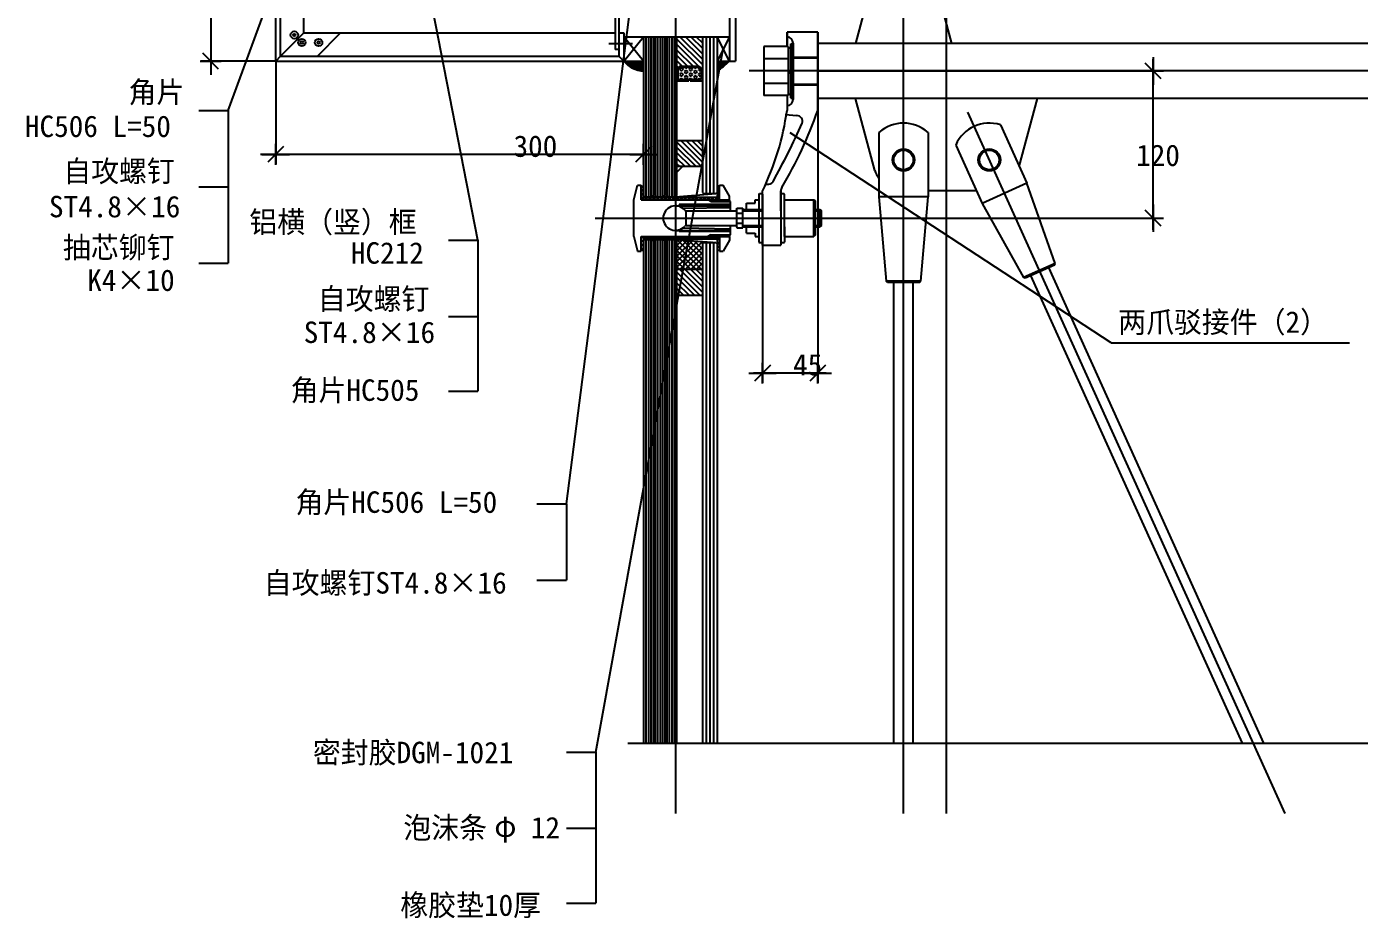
# Model space of a CAD drawing. Header units: metres. Extents: x 851 to 2535, y 436 to 2383.
# Drawn here: x 851 to 1938, y 436 to 1163 of the extents above; entities that cross this region are included whole.
import ezdxf

# ---------------------------------------------------------------- set-up
doc = ezdxf.new("R2010")
doc.units = ezdxf.units.M
for name, color, linetype in [('212', 2, 'Continuous'), ('3', 5, 'Continuous'), ('BZX', 1, 'Continuous'), ('CSX', 3, 'Continuous'), ('DHX', 4, 'Continuous'), ('PMX', 8, 'Continuous'), ('SDH', 7, 'Continuous'), ('TXT', 2, 'Continuous'), ('XSX', 6, 'Continuous'), ('图层4', 4, 'Continuous')]:
    doc.layers.add(name, color=color, linetype=linetype)

# ---------------------------------------------------------------- blocks, each defined once
blk = doc.blocks.new('A$C719D39D5')
at = {"layer": 'CSX'}
for p, q in [((15.8, 56.78, -342.86), (25.38, 55.94, -342.86)), ((0, 0, -342.86), (2.51, 0, -342.86))]:
    blk.add_line(p, q, dxfattribs=at)
for centre, radius, start, end in [((24.95, 50.96, -342.86), 5, 344.88, 85), ((-624.51, 346.74, -342.86), 718.57, 331.32, 335.58), ((2.51, 4, -342.86), 4, 270, 328.41)]:
    blk.add_arc(centre, radius, start, end, dxfattribs=at)
blk = doc.blocks.new('_ArchTick')
for p, q in [((0.86, 0), (-0.86, 0)), ((0, 0.65), (0, -0.65))]:
    blk.add_line(p, q)
at = {"color": 0, "linetype": 'ByBlock'}
blk.add_lwpolyline([(-0.5, -0.5), (0.5, 0.5)], dxfattribs=at)

msp = doc.modelspace()

# ---------------------------------------------------------------- hatches: boundary and pattern name
at = {"layer": 'PMX'}
h = msp.add_hatch(dxfattribs=at)
h.set_pattern_fill('ANSI37', scale=25)
h.paths.add_polyline_path([(1401.71, 1048.82), (1380.71, 1048.82), (1380.71, 1025.32), (1379.71, 1024.32), (1412.71, 1026.82), (1402.71, 1026.82), (1401.71, 1027.82)])
h = msp.add_hatch(dxfattribs=at)
h.set_pattern_fill('ANSI31', scale=35)
h.paths.add_polyline_path([(1379.71, 996.82), (1379.71, 991.82), (1351.67, 991.82), (1351.67, 979.82), (1348.67, 979.82), (1345.67, 991.82), (1345.67, 1006.82), (1369.71, 1006.82, 0.41)])
h.paths.add_polyline_path([(1369.71, 1006.82), (1345.67, 1006.82), (1345.67, 1021.82), (1348.67, 1033.82), (1351.67, 1033.82), (1351.67, 1021.82), (1379.71, 1021.82), (1379.71, 1016.82, 0.41)])
h.paths.add_polyline_path([(1408.48, 1020.32), (1424.71, 1020.32), (1424.71, 1017.82), (1382.71, 1017.82), (1382.71, 1016.82), (1379.71, 1016.82), (1379.71, 1021.82), (1406.23, 1021.82)])
h.paths.add_polyline_path([(1424.71, 1020.32), (1408.48, 1020.32), (1406.23, 1021.82), (1423.21, 1021.82)])
h.paths.add_polyline_path([(1423.21, 991.82), (1406.23, 991.82), (1408.48, 993.32), (1424.71, 993.32)])
h.paths.add_polyline_path([(1424.71, 993.32), (1408.48, 993.32), (1406.23, 991.82), (1379.71, 991.82), (1379.71, 996.82), (1382.71, 996.82), (1382.71, 995.82), (1424.71, 995.82)])

# ---------------------------------------------------------------- linework, layer by layer
msp.add_line((1495.71, 1158.59), (1470.71, 1158.59))
at = {"layer": '3'}
for p, q in [((2378.71, 1149.32), (1495.71, 1149.32)), ((2378.71, 1104.32), (1495.71, 1104.32))]:
    msp.add_line(p, q, dxfattribs=at)
at = {"layer": 'BZX'}
for p, q in [((1014.84, 1094.47), (1160.67, 1491.62)), ((1000.66, 1301.06), (1000.66, 1126.05)), ((1218.44, 988.8), (1170.67, 1234.82)), ((1290.76, 773.77), (1342.82, 1177.28)), ((1076.67, 1157.82), (1057.67, 1138.82)), ((1314.73, 571.3), (1418.71, 1144.82)), ((1053.64, 1134.82), (992.66, 1134.82)), ((1053.67, 1134.79), (1053.67, 1050.84)), ((1338.28, 1134.1), (1339, 1134.82)), ((1339.15, 1133.2), (1340.76, 1134.82)), ((1340.01, 1134.07), (1339.26, 1134.82)), ((1340.06, 1132.34), (1342.53, 1134.82)), ((1341.02, 1131.54), (1344.3, 1134.82)), ((1342.67, 1133.18), (1341.03, 1134.82)), ((1343.55, 1130.53), (1341.34, 1132.74)), ((1342.03, 1130.78), (1346.07, 1134.82)), ((1343.1, 1130.08), (1347.83, 1134.82)), ((1345.32, 1132.3), (1343.11, 1134.51)), ((1346.2, 1129.65), (1343.99, 1131.86)), ((1344.22, 1129.43), (1349.6, 1134.82)), ((1345.4, 1128.84), (1351.37, 1134.82)), ((1347.97, 1131.41), (1345.76, 1133.62)), ((1347.08, 1134.07), (1346.34, 1134.82)), ((1346.64, 1128.31), (1353.14, 1134.82)), ((1348.85, 1128.76), (1346.64, 1130.97)), ((1347.94, 1127.85), (1353.67, 1133.58)), ((1349.74, 1133.18), (1348.1, 1134.82)), ((1350.62, 1130.53), (1348.41, 1132.74)), ((1349.31, 1127.46), (1353.67, 1131.81)), ((1352.39, 1132.3), (1350.18, 1134.51)), ((1353.27, 1129.65), (1351.06, 1131.86)), ((1353.67, 1132.78), (1352.83, 1133.62)), ((1353.67, 1134.55), (1353.41, 1134.82)), ((1769.43, 997.26), (1769.43, 1136.51)), ((1345.09, 1128.99), (1344.88, 1129.2)), ((1348.03, 1127.82), (1347.53, 1128.32)), ((1351.5, 1127.88), (1349.29, 1130.09)), ((1350.4, 1127.21), (1350.18, 1127.44)), ((1350.77, 1127.14), (1353.67, 1130.04)), ((1353.67, 1127.48), (1351.95, 1129.2)), ((1352.31, 1126.92), (1353.67, 1128.28)), ((1495.74, 1126.82), (1777.43, 1126.82)), ((1495.71, 1104.29), (1495.71, 872.38)), ((1014.84, 1094.47), (1014.84, 970.16)), ((1353.67, 1089.15), (1353.67, 1050.84)), ((1735.2, 905.04), (1473.32, 1076.44)), ((1360.23, 1058.84), (1041.33, 1058.84)), ((1450.71, 1026.29), (1450.71, 872.38)), ((1525.87, 1006.82), (1777.43, 1006.82)), ((1218.44, 988.8), (1218.44, 865.62)), ((1502.66, 880.38), (1443.31, 880.38)), ((1290.76, 773.77), (1290.76, 711.62)), ((1314.73, 571.3), (1314.73, 448.11))]:
    msp.add_line(p, q, dxfattribs=at)
for centre in [(1068.88, 1156.17), (1075.03, 1150.02), (1088.66, 1150.02)]:
    msp.add_circle(centre, 3.04, dxfattribs=at)
at = {"layer": 'CSX'}
for p, q in [((1053.67, 1134.82), (1053.67, 1284.82)), ((1057.67, 1138.82), (1057.67, 1280.82)), ((1076.67, 1157.82), (1076.67, 1261.82)), ((1428.71, 1254.82), (1428.71, 1134.82)), ((1423.71, 1212.82), (1423.71, 1134.82)), ((1542.27, 1208.05), (1526.53, 1149.32)), ((1589.15, 1208.05), (1604.89, 1149.32)), ((1330.67, 1179.82), (1330.67, 1144.47)), ((1333.67, 1176.82), (1333.67, 1138.82)), ((1076.67, 1157.82), (1330.67, 1157.82)), ((1087.67, 1138.82), (1106.67, 1157.82)), ((1333.67, 1157.82), (1337.67, 1157.82)), ((1337.67, 1157.82), (1337.67, 1134.82)), ((1337.67, 1154.82), (1423.71, 1154.82)), ((1353.67, 1154.82), (1353.67, 1023.54)), ((1353.67, 1153.82), (1354.67, 1154.82)), ((1360.67, 1154.82), (1361.67, 1153.82)), ((1361.67, 1153.82), (1361.67, 1025.32)), ((1364.19, 1154.82), (1363.19, 1153.82)), ((1363.19, 1153.82), (1363.19, 1025.32)), ((1371.19, 1153.82), (1370.19, 1154.82)), ((1371.19, 1153.82), (1371.19, 1025.32)), ((1373.71, 1154.82), (1372.71, 1153.82)), ((1372.71, 1153.82), (1372.71, 1025.32)), ((1379.71, 1154.82), (1380.71, 1153.82)), ((1380.71, 1153.82), (1380.71, 1025.32)), ((1401.04, 1154.82), (1401.88, 1153.98)), ((1401.71, 1153.82), (1402.71, 1154.82)), ((1401.71, 1153.82), (1401.71, 1027.82)), ((1413.71, 1153.82), (1412.71, 1154.82)), ((1413.71, 1153.82), (1413.71, 1021.82)), ((1470.71, 1146.75), (1470.71, 1158.59)), ((1470.71, 1158.59), (1470.71, 1146.75)), ((1470.71, 1154.59), (1470.71, 1154.59)), ((1495.71, 1136.75), (1495.71, 1158.59)), ((1495.71, 1158.59), (1495.71, 1115.59)), ((1495.71, 1136.88, -44000), (1495.71, 1158.59, -44000)), ((1495.71, 1158.59, -44000), (1495.71, 1136.88, -44000)), ((1333.67, 1144.47), (1330.67, 1144.47)), ((1471.71, 1146.75), (1451.71, 1146.75)), ((1451.71, 1146.75), (1451.71, 1106.75)), ((1471.71, 1146.75), (1471.71, 1106.75)), ((1471.71, 1145.63), (1473.71, 1145.63)), ((1473.71, 1148.91, -44000), (1475.71, 1148.91, -44000)), ((1473.71, 1104.85, -44000), (1473.71, 1148.91, -44000)), ((1473.71, 1148.78), (1475.71, 1148.78)), ((1473.71, 1148.78), (1473.71, 1104.72)), ((1475.71, 1104.04, -44000), (1475.71, 1150.04, -44000)), ((1475.71, 1149.59), (1475.71, 1103.59)), ((1057.67, 1138.82), (1053.67, 1134.82)), ((1053.67, 1134.82), (1337.67, 1134.82)), ((1057.67, 1138.82), (1333.67, 1138.82)), ((1333.67, 1138.82), (1337.67, 1134.82)), ((1337.67, 1134.82), (1353.67, 1134.82)), ((1383.3, 1130.82), (1380.71, 1128.23)), ((1383.3, 1130.82), (1399.12, 1130.82)), ((1399.12, 1130.82), (1401.71, 1128.23)), ((1413.71, 1134.82), (1428.71, 1134.82)), ((1471.71, 1136.75), (1451.71, 1136.75)), ((1475.71, 1138.04, -44000), (1495.71, 1138.04, -44000)), ((1475.71, 1137.59), (1495.71, 1137.59)), ((1495.71, 1095.04, -44000), (1495.71, 1138.04, -44000)), ((1383.71, 1129.82), (1381.71, 1127.82)), ((1381.71, 1127.82), (1381.71, 1119.82)), ((1381.71, 1119.82), (1400.71, 1119.82)), ((1383.71, 1129.82), (1398.71, 1129.82)), ((1390.71, 1118.82), (1390.71, 1119.82)), ((1391.71, 1118.82), (1391.71, 1119.82)), ((1398.71, 1129.82), (1400.71, 1127.82)), ((1400.71, 1127.82), (1400.71, 1119.82)), ((1471.71, 1126.35), (1473.71, 1127.51)), ((1471.71, 1124.72), (1473.71, 1125.87)), ((1380.71, 1118.82), (1390.71, 1118.82)), ((1391.71, 1118.82), (1401.71, 1118.82)), ((1471.71, 1116.75), (1451.71, 1116.75)), ((1475.71, 1116.04, -44000), (1495.71, 1116.04, -44000)), ((1475.71, 1115.59), (1495.71, 1115.59)), ((1495.71, 1116.88, -44000), (1495.71, 1095.04, -44000)), ((1495.71, 1094.59), (1495.71, 1116.75)), ((1495.71, 1116.75), (1495.71, 1094.59)), ((1471.71, 1106.75), (1451.71, 1106.75)), ((1470.71, 1106.75), (1470.71, 1094.59)), ((1470.71, 1098.59), (1470.71, 1098.59)), ((1471.71, 1107.88), (1473.71, 1107.88)), ((1473.71, 1104.85, -44000), (1475.71, 1104.85, -44000)), ((1473.71, 1104.72), (1475.71, 1104.72)), ((1542.27, 1045.58), (1526.53, 1104.32)), ((1660.07, 1049), (1674.89, 1104.32)), ((991.08, 1094.47), (1014.84, 1094.47)), ((1545.71, 1076.68), (1545.71, 1024.32)), ((1585.71, 1076.68), (1585.71, 1024.32)), ((1644.72, 1082.93), (1666.3, 1035.22)), ((1401.71, 1069.82), (1380.71, 1069.82)), ((1608.27, 1066.45), (1629.85, 1018.74)), ((1401.71, 1048.82), (1380.71, 1048.82)), ((1345.67, 1021.82), (1348.67, 1033.82)), ((1348.67, 1033.82), (1351.67, 1033.82)), ((1351.67, 1021.82), (1351.67, 1033.82)), ((1351.67, 1032.82), (1353.67, 1032.82)), ((1353.67, 1021.82), (1353.67, 1032.82)), ((1413.71, 1032.82), (1415.71, 1032.82)), ((1415.71, 1021.82), (1415.71, 1033.82)), ((1415.71, 1033.82), (1418.71, 1033.82)), ((1423.71, 1024.82), (1418.71, 1033.82)), ((1666.3, 1035.22), (1629.85, 1018.74)), ((1689.34, 969.91), (1666.3, 1035.22)), ((991.08, 1032.31), (1014.84, 1032.31)), ((1345.67, 991.82), (1345.67, 1021.82)), ((1351.67, 1021.82), (1423.71, 1021.82)), ((1353.67, 1025.32), (1354.67, 1024.32)), ((1353.67, 1023.82), (1413.71, 1023.82)), ((1353.67, 1022.23), (1354.08, 1021.82)), ((1354.67, 1024.32), (1379.71, 1024.32)), ((1361.67, 1025.32), (1360.67, 1024.32)), ((1364.19, 1024.32), (1363.19, 1025.32)), ((1371.19, 1025.32), (1370.19, 1024.32)), ((1373.71, 1024.32), (1372.71, 1025.32)), ((1379.71, 1024.32), (1412.71, 1026.82)), ((1380.71, 1025.32), (1379.71, 1024.32)), ((1401.71, 1027.82), (1402.71, 1026.82)), ((1402.71, 1026.82), (1412.71, 1026.82)), ((1408.48, 1020.32), (1406.23, 1021.82)), ((1413.71, 1027.82), (1412.71, 1026.82)), ((1424.71, 1020.32), (1423.21, 1021.82)), ((1423.71, 1021.82), (1423.71, 1024.82)), ((1444.71, 1021.82), (1447.31, 1021.82)), ((1444.71, 1019.15), (1444.71, 1021.82)), ((1447.31, 1021.82), (1447.81, 1021.32)), ((1447.81, 1026.32), (1448.31, 1026.82)), ((1447.81, 1026.32), (1447.81, 987.32)), ((1448.31, 1026.82), (1450.21, 1026.82)), ((1450.71, 1026.32), (1450.21, 1026.82)), ((1450.71, 984.82), (1450.71, 1028.82)), ((1450.71, 1026.32), (1450.71, 987.32)), ((1465.71, 1012.82), (1465.71, 1029.13)), ((1465.71, 1028.82), (1465.71, 984.82)), ((1465.71, 1012.82), (1465.71, 1028.82)), ((1465.71, 1026.32), (1466.21, 1026.82)), ((1465.71, 1026.32), (1465.71, 987.32)), ((1465.71, 1021.82), (1465.71, 1012.82)), ((1466.21, 1026.82), (1468.21, 1026.82)), ((1468.71, 1026.32), (1468.21, 1026.82)), ((1468.71, 991.82), (1468.71, 1026.32)), ((1468.71, 1021.82), (1492.71, 1021.82)), ((1492.71, 991.82), (1492.71, 1021.82)), ((1492.71, 1021.82), (1493.71, 1020.82)), ((1545.71, 1024.32), (1551.64, 955.31)), ((1585.71, 1024.32), (1545.71, 1024.32)), ((1579.79, 955.31), (1585.71, 1024.32)), ((1585.71, 1029.32), (1625.07, 1029.32)), ((1379.71, 1016.82), (1382.71, 1016.82)), ((1424.71, 1017.82), (1382.71, 1017.82)), ((1382.71, 1017.82), (1382.71, 1016.35)), ((1385.71, 1014.82), (1424.71, 1015.62)), ((1388.43, 1000.82), (1388.43, 1012.82)), ((1388.43, 1012.82), (1428.71, 1012.82)), ((1408.48, 1020.32), (1424.71, 1020.32)), ((1424.71, 1012.82), (1424.71, 1020.32)), ((1429.71, 1014.82), (1434.71, 1014.82)), ((1429.71, 1013.82), (1429.71, 1014.82)), ((1429.71, 999.82), (1429.71, 1013.82)), ((1434.71, 998.82), (1434.71, 1014.82)), ((1434.71, 1013.82), (1450.71, 1013.82)), ((1437.74, 1013.82), (1437.74, 1019.15)), ((1437.74, 1019.15), (1444.71, 1019.15)), ((1493.71, 1020.82), (1493.71, 992.82)), ((1493.71, 1013.82), (1497.61, 1013.82)), ((1497.61, 1013.82), (1498.71, 1012.82)), ((1497.61, 999.82), (1497.61, 1013.82)), ((1498.71, 1000.82), (1498.71, 1012.82)), ((1629.85, 1018.74), (1663.69, 958.31)), ((1388.43, 1000.82), (1428.71, 1000.82)), ((1424.71, 993.32), (1424.71, 1000.82)), ((1429.71, 1010.82), (1434.71, 1010.82)), ((1429.71, 1002.82), (1434.71, 1002.82)), ((1498.71, 1000.82), (1497.61, 999.82)), ((1345.67, 991.82), (1348.67, 979.82)), ((1351.67, 979.82), (1351.67, 991.82)), ((1351.67, 991.82), (1423.71, 991.82)), ((1353.67, 991.82), (1353.67, 980.82)), ((1353.67, 991.72), (1353.67, 578.51)), ((1353.67, 989.82), (1413.71, 989.82)), ((1353.67, 988.32), (1354.67, 989.32)), ((1354.67, 989.32), (1379.71, 989.32)), ((1360.67, 989.32), (1361.67, 988.32)), ((1364.19, 989.32), (1363.19, 988.32)), ((1371.19, 988.32), (1370.19, 989.32)), ((1373.71, 989.32), (1372.71, 988.32)), ((1379.71, 996.82), (1382.71, 996.82)), ((1379.71, 989.32), (1380.71, 988.32)), ((1379.71, 989.32), (1412.71, 986.82)), ((1382.71, 995.82), (1382.71, 997.28)), ((1424.71, 995.82), (1382.71, 995.82)), ((1385.71, 998.82), (1424.71, 998.01)), ((1408.48, 993.32), (1406.23, 991.82)), ((1408.48, 993.32), (1424.71, 993.32)), ((1413.71, 991.82), (1413.71, 578.51)), ((1415.71, 991.82), (1415.71, 979.82)), ((1423.21, 991.82), (1424.71, 993.32)), ((1423.71, 991.82), (1423.71, 988.82)), ((1429.71, 999.82), (1429.71, 998.82)), ((1429.71, 998.82), (1434.71, 998.82)), ((1434.71, 999.82), (1450.71, 999.82)), ((1437.74, 994.48), (1437.74, 999.82)), ((1437.74, 994.48), (1444.71, 994.48)), ((1444.71, 994.48), (1444.71, 991.82)), ((1444.71, 991.82), (1447.31, 991.82)), ((1447.31, 991.82), (1447.81, 992.32)), ((1468.71, 999.82), (1468.71, 987.32)), ((1468.71, 991.82), (1492.71, 991.82)), ((1493.71, 992.82), (1492.71, 991.82)), ((1493.71, 999.82), (1497.61, 999.82)), ((1194.69, 988.8), (1218.44, 988.8)), ((1348.67, 979.82), (1351.67, 979.82)), ((1351.67, 980.82), (1353.67, 980.82)), ((1361.67, 988.32), (1361.67, 578.51)), ((1363.19, 988.32), (1363.19, 578.51)), ((1371.19, 988.32), (1371.19, 578.51)), ((1372.71, 988.32), (1372.71, 578.51)), ((1380.71, 988.32), (1380.71, 578.51)), ((1401.71, 985.82), (1402.71, 986.82)), ((1401.71, 985.82), (1401.71, 578.51)), ((1402.71, 986.82), (1412.71, 986.82)), ((1412.71, 986.82), (1413.71, 985.82)), ((1413.71, 980.82), (1415.71, 980.82)), ((1415.71, 979.82), (1418.71, 979.82)), ((1423.71, 988.82), (1418.71, 979.82)), ((1447.81, 987.32), (1448.31, 986.82)), ((1448.31, 986.82), (1450.21, 986.82)), ((1450.21, 986.82), (1450.71, 987.32)), ((1450.71, 984.82), (1465.71, 984.82)), ((1465.71, 987.32), (1466.21, 986.82)), ((1466.21, 986.82), (1468.21, 986.82)), ((1468.21, 986.82), (1468.71, 987.32)), ((991.08, 970.16), (1014.84, 970.16)), ((1689.34, 969.91), (1663.69, 958.31)), ((1688.77, 968.56), (1665.08, 957.84)), ((1688.77, 968.56), (1689.34, 969.91)), ((1401.71, 964.82), (1380.71, 964.82)), ((1665.08, 957.84), (1663.69, 958.31)), ((1842.16, 578.51), (1669.64, 959.91)), ((1859.72, 578.51), (1684.21, 966.5)), ((1552.71, 954.32), (1551.64, 955.31)), ((1579.79, 955.31), (1551.64, 955.31)), ((1578.71, 954.32), (1552.71, 954.32)), ((1557.71, 578.51, -44000), (1557.71, 954.32, -44000)), ((1573.71, 578.51, -44000), (1573.71, 954.32, -44000)), ((1578.71, 954.32), (1579.79, 955.31)), ((1401.71, 943.82), (1380.71, 943.82)), ((1194.69, 926.65), (1218.44, 926.65)), ((1735.2, 905.04), (1929.36, 905.04)), ((1194.69, 865.62), (1218.44, 865.62)), ((1266.54, 773.77), (1290.76, 773.77)), ((1266.54, 711.62), (1290.76, 711.62)), ((1290.85, 571.3), (1314.73, 571.3)), ((1290.85, 509.14), (1314.73, 509.14)), ((1290.85, 448.11), (1314.73, 448.11))]:
    msp.add_line(p, q, dxfattribs=at)
for centre, radius in [((1068.88, 1156.17), 1.04), ((1075.03, 1150.02), 1.04), ((1088.66, 1150.02), 1.04), ((1565.71, 1054.32), 9), ((1565.71, 1054.32), 8), ((1635.71, 1054.32), 9), ((1635.71, 1054.32), 9), ((1635.71, 1054.32), 9), ((1635.71, 1054.32), 9), ((1635.71, 1054.32), 8)]:
    msp.add_circle(centre, radius, dxfattribs=at)
for centre, radius, start, end in [((1470.71, 1149.59), 5, 0, 90), ((1354.68, 1148.84), 22.05, 219.5, 267.37), ((1370.84, 1190.66), 76.9, 303.88, 313.44), ((1470.71, 1103.59), 5, 270, 0), ((1250.47, 1125.63), 222.41, 334.2, 351.98), ((1174.01, 1206.12), 340.49, 329.21, 340.88), ((1565.71, 1054.32), 30, 48.19, 131.81), ((1635.71, 1054.32), 30, 72.53, 156.15), ((1565.71, 1054.32), 25.02, 200.43, 216.92), ((1470.71, 1029.13), 5, 147.42, 180), ((1379.71, 1006.82), 10, 40.71, 319.29), ((1388.43, 1014.32), 1.5, 220.71, 270), ((1428.71, 1013.82), 1, 270, 0), ((1388.43, 999.32), 1.5, 90, 139.29), ((1428.71, 999.82), 1, 0, 90)]:
    msp.add_arc(centre, radius, start, end, dxfattribs=at)
at = {"layer": 'DHX'}
for p, q in [((1379.71, 2313.96), (1379.71, 521.1)), ((1565.71, 521.1), (1565.71, 2313.96)), ((1600.71, 521.1, -44000), (1600.71, 2313.96, -44000)), ((1325.37, 1149.12), (1344.76, 1149.12)), ((2443.49, 1126.82), (1439.93, 1126.82)), ((1876.9, 521.1), (1618.07, 1093.31)), ((1314.16, 1006.82), (1525.84, 1006.82))]:
    msp.add_line(p, q, dxfattribs=at)
at = {"layer": 'PMX'}
for p, q in [((1380.71, 1153.05), (1401.71, 1132.05)), ((1383.36, 1154.82), (1401.71, 1136.47)), ((1387.78, 1154.82), (1401.71, 1140.89)), ((1392.2, 1154.82), (1401.71, 1145.31)), ((1396.62, 1154.82), (1401.71, 1149.72)), ((1380.71, 1148.63), (1398.52, 1130.82)), ((1380.71, 1144.21), (1394.1, 1130.82)), ((1380.71, 1139.79), (1389.68, 1130.82)), ((1380.71, 1135.37), (1385.27, 1130.82)), ((1380.71, 1130.95), (1382.07, 1129.59)), ((1413.71, 1129.25), (1419.28, 1134.82)), ((1413.71, 1127.48), (1421.05, 1134.82)), ((1417.65, 1129.64), (1413.71, 1133.58)), ((1416.64, 1128.88), (1413.71, 1131.81)), ((1418.64, 1130.42), (1414.24, 1134.82)), ((1417.62, 1129.62), (1422.81, 1134.82)), ((1381.71, 1126.98), (1382.17, 1126.18)), ((1382.17, 1126.18), (1381.71, 1125.38)), ((1381.71, 1122.65), (1382.17, 1121.85)), ((1382.17, 1121.85), (1381.71, 1121.05)), ((1384.05, 1129.43), (1383.42, 1128.35)), ((1383.42, 1128.35), (1384.05, 1127.26)), ((1384.05, 1125.1), (1383.42, 1124.02)), ((1383.42, 1124.02), (1384.05, 1122.93)), ((1384.05, 1120.77), (1383.5, 1119.82)), ((1384.05, 1129.43), (1385.3, 1129.43)), ((1384.05, 1127.26), (1385.3, 1127.26)), ((1384.05, 1125.1), (1385.3, 1125.1)), ((1384.05, 1122.93), (1385.3, 1122.93)), ((1384.05, 1120.77), (1385.3, 1120.77)), ((1385.3, 1129.43), (1385.92, 1128.35)), ((1385.92, 1128.35), (1385.3, 1127.26)), ((1385.3, 1125.1), (1385.92, 1124.02)), ((1385.92, 1124.02), (1385.3, 1122.93)), ((1385.3, 1120.77), (1385.85, 1119.82)), ((1387.8, 1127.26), (1387.17, 1126.18)), ((1387.17, 1126.18), (1387.8, 1125.1)), ((1387.8, 1122.93), (1387.17, 1121.85)), ((1387.17, 1121.85), (1387.8, 1120.77)), ((1387.57, 1129.82), (1387.8, 1129.43)), ((1387.8, 1129.43), (1389.05, 1129.43)), ((1387.8, 1127.26), (1389.05, 1127.26)), ((1387.8, 1125.1), (1389.05, 1125.1)), ((1387.8, 1122.93), (1389.05, 1122.93)), ((1387.8, 1120.77), (1389.05, 1120.77)), ((1389.27, 1129.82), (1389.05, 1129.43)), ((1389.05, 1127.26), (1389.67, 1126.18)), ((1389.67, 1126.18), (1389.05, 1125.1)), ((1389.05, 1122.93), (1389.67, 1121.85)), ((1389.67, 1121.85), (1389.05, 1120.77)), ((1391.55, 1129.43), (1390.92, 1128.35)), ((1390.92, 1128.35), (1391.55, 1127.26)), ((1391.55, 1125.1), (1390.92, 1124.02)), ((1390.92, 1124.02), (1391.55, 1122.93)), ((1391.55, 1120.77), (1391, 1119.82)), ((1391.55, 1129.43), (1392.8, 1129.43)), ((1391.55, 1127.26), (1392.8, 1127.26)), ((1391.55, 1125.1), (1392.8, 1125.1)), ((1391.55, 1122.93), (1392.8, 1122.93)), ((1391.55, 1120.77), (1392.8, 1120.77)), ((1392.8, 1129.43), (1393.42, 1128.35)), ((1393.42, 1128.35), (1392.8, 1127.26)), ((1392.8, 1125.1), (1393.42, 1124.02)), ((1393.42, 1124.02), (1392.8, 1122.93)), ((1392.8, 1120.77), (1393.35, 1119.82)), ((1395.3, 1127.26), (1394.67, 1126.18)), ((1394.67, 1126.18), (1395.3, 1125.1)), ((1395.3, 1122.93), (1394.67, 1121.85)), ((1394.67, 1121.85), (1395.3, 1120.77)), ((1395.07, 1129.82), (1395.3, 1129.43)), ((1395.3, 1129.43), (1396.55, 1129.43)), ((1395.3, 1127.26), (1396.55, 1127.26)), ((1395.3, 1125.1), (1396.55, 1125.1)), ((1395.3, 1122.93), (1396.55, 1122.93)), ((1395.3, 1120.77), (1396.55, 1120.77)), ((1396.77, 1129.82), (1396.55, 1129.43)), ((1396.55, 1127.26), (1397.17, 1126.18)), ((1397.17, 1126.18), (1396.55, 1125.1)), ((1396.55, 1122.93), (1397.17, 1121.85)), ((1397.17, 1121.85), (1396.55, 1120.77)), ((1399.05, 1129.43), (1398.42, 1128.35)), ((1398.42, 1128.35), (1399.05, 1127.26)), ((1399.05, 1125.1), (1398.42, 1124.02)), ((1398.42, 1124.02), (1399.05, 1122.93)), ((1399.05, 1120.77), (1398.5, 1119.82)), ((1399.05, 1129.43), (1399.1, 1129.43)), ((1399.05, 1127.26), (1400.3, 1127.26)), ((1399.05, 1125.1), (1400.3, 1125.1)), ((1399.05, 1122.93), (1400.3, 1122.93)), ((1399.05, 1120.77), (1400.3, 1120.77)), ((1400.3, 1120.77), (1400.71, 1120.05)), ((1380.71, 1069.08), (1400.97, 1048.82)), ((1384.39, 1069.82), (1401.71, 1052.5)), ((1388.81, 1069.82), (1401.71, 1056.92)), ((1393.23, 1069.82), (1401.71, 1061.34)), ((1397.65, 1069.82), (1401.71, 1065.76)), ((1380.71, 1064.66), (1396.55, 1048.82)), ((1380.71, 1060.24), (1392.13, 1048.82)), ((1380.71, 1055.82), (1387.72, 1048.82)), ((1380.71, 1051.4), (1383.3, 1048.82)), ((1352.86, 1032.82), (1351.67, 1031.63)), ((1352.63, 1032.82), (1353.67, 1031.77)), ((1351.67, 1030.59), (1353.67, 1028.59)), ((1353.67, 1030.45), (1351.67, 1028.45)), ((1351.67, 1027.41), (1353.67, 1025.41)), ((1353.67, 1027.26), (1351.67, 1025.26)), ((1351.67, 1024.23), (1353.67, 1022.23)), ((1353.67, 1024.08), (1351.67, 1022.08)), ((1356.58, 1023.82), (1354.58, 1021.82)), ((1355.26, 1023.82), (1357.26, 1021.82)), ((1359.77, 1023.82), (1357.77, 1021.82)), ((1358.45, 1023.82), (1360.45, 1021.82)), ((1362.95, 1023.82), (1360.95, 1021.82)), ((1361.63, 1023.82), (1363.63, 1021.82)), ((1366.13, 1023.82), (1364.13, 1021.82)), ((1364.81, 1023.82), (1366.81, 1021.82)), ((1369.31, 1023.82), (1367.31, 1021.82)), ((1367.99, 1023.82), (1369.99, 1021.82)), ((1372.49, 1023.82), (1370.49, 1021.82)), ((1371.17, 1023.82), (1373.17, 1021.82)), ((1375.68, 1023.82), (1373.68, 1021.82)), ((1374.35, 1023.82), (1376.35, 1021.82)), ((1378.86, 1023.82), (1376.86, 1021.82)), ((1377.54, 1023.82), (1379.54, 1021.82)), ((1382.04, 1023.82), (1380.04, 1021.82)), ((1380.72, 1023.82), (1382.72, 1021.82)), ((1385.22, 1023.82), (1383.22, 1021.82)), ((1383.9, 1023.82), (1385.9, 1021.82)), ((1388.4, 1023.82), (1386.4, 1021.82)), ((1387.08, 1023.82), (1389.08, 1021.82)), ((1391.59, 1023.82), (1389.59, 1021.82)), ((1390.26, 1023.82), (1392.26, 1021.82)), ((1394.77, 1023.82), (1392.77, 1021.82)), ((1393.45, 1023.82), (1395.45, 1021.82)), ((1397.95, 1023.82), (1395.95, 1021.82)), ((1396.63, 1023.82), (1398.63, 1021.82)), ((1401.13, 1023.82), (1399.13, 1021.82)), ((1399.81, 1023.82), (1401.81, 1021.82)), ((1404.31, 1023.82), (1402.31, 1021.82)), ((1402.99, 1023.82), (1404.99, 1021.82)), ((1407.5, 1023.82), (1405.5, 1021.82)), ((1406.17, 1023.82), (1408.17, 1021.82)), ((1410.68, 1023.82), (1408.68, 1021.82)), ((1409.36, 1023.82), (1411.36, 1021.82)), ((1413.71, 1023.67), (1411.86, 1021.82)), ((1412.54, 1023.82), (1413.71, 1022.64)), ((1413.71, 1032.19), (1415.71, 1030.19)), ((1415.71, 1032.03), (1413.71, 1030.03)), ((1413.71, 1029.01), (1415.71, 1027.01)), ((1415.71, 1028.85), (1413.71, 1026.85)), ((1413.71, 1025.83), (1415.71, 1023.83)), ((1415.71, 1025.67), (1413.71, 1023.67)), ((1413.71, 1022.64), (1414.54, 1021.82)), ((1415.71, 1022.48), (1415.04, 1021.82)), ((1353.22, 991.82), (1351.67, 990.26)), ((1351.67, 989.22), (1353.67, 987.22)), ((1352.26, 991.82), (1353.67, 990.41)), ((1353.67, 990.41), (1354.26, 989.82)), ((1356.4, 991.82), (1354.4, 989.82)), ((1355.44, 991.82), (1357.44, 989.82)), ((1359.59, 991.82), (1357.59, 989.82)), ((1358.63, 991.82), (1360.63, 989.82)), ((1362.77, 991.82), (1360.77, 989.82)), ((1361.81, 991.82), (1363.81, 989.82)), ((1365.95, 991.82), (1363.95, 989.82)), ((1364.99, 991.82), (1366.99, 989.82)), ((1369.13, 991.82), (1367.13, 989.82)), ((1368.17, 991.82), (1370.17, 989.82)), ((1372.31, 991.82), (1370.31, 989.82)), ((1371.35, 991.82), (1373.35, 989.82)), ((1375.5, 991.82), (1373.5, 989.82)), ((1374.54, 991.82), (1376.54, 989.82)), ((1378.68, 991.82), (1376.68, 989.82)), ((1377.72, 991.82), (1379.72, 989.82)), ((1381.86, 991.82), (1379.86, 989.82)), ((1381.19, 989.2), (1380.51, 988.52)), ((1380.9, 991.82), (1382.9, 989.82)), ((1381.02, 989.22), (1401.71, 968.53)), ((1385.04, 991.82), (1383.04, 989.82)), ((1384.08, 991.82), (1386.08, 989.82)), ((1388.22, 991.82), (1386.22, 989.82)), ((1387.26, 991.82), (1389.26, 989.82)), ((1391.41, 991.82), (1389.41, 989.82)), ((1390.45, 991.82), (1392.45, 989.82)), ((1394.59, 991.82), (1392.59, 989.82)), ((1393.63, 991.82), (1395.63, 989.82)), ((1397.77, 991.82), (1395.77, 989.82)), ((1396.81, 991.82), (1398.81, 989.82)), ((1400.95, 991.82), (1398.95, 989.82)), ((1399.99, 991.82), (1401.99, 989.82)), ((1404.13, 991.82), (1402.13, 989.82)), ((1403.17, 991.82), (1405.17, 989.82)), ((1407.32, 991.82), (1405.32, 989.82)), ((1406.35, 991.82), (1408.35, 989.82)), ((1410.5, 991.82), (1408.5, 989.82)), ((1409.54, 991.82), (1411.54, 989.82)), ((1413.68, 991.82), (1411.68, 989.82)), ((1412.72, 991.82), (1413.71, 990.82)), ((1413.71, 990.82), (1415.71, 988.82)), ((1415.71, 990.66), (1413.71, 988.66)), ((1353.67, 989.08), (1351.67, 987.08)), ((1351.67, 986.04), (1353.67, 984.04)), ((1353.67, 985.9), (1351.67, 983.9)), ((1351.67, 982.86), (1353.67, 980.86)), ((1353.67, 982.72), (1351.77, 980.82)), ((1385.3, 988.89), (1380.71, 984.3)), ((1389.41, 988.58), (1380.71, 979.88)), ((1393.52, 988.27), (1380.71, 975.46)), ((1397.63, 987.96), (1380.71, 971.04)), ((1401.73, 987.65), (1380.71, 966.62)), ((1380.71, 985.11), (1401, 964.82)), ((1380.71, 980.69), (1396.59, 964.82)), ((1401.71, 983.2), (1383.32, 964.82)), ((1385.81, 988.85), (1401.71, 972.95)), ((1401.71, 978.78), (1387.74, 964.82)), ((1390.59, 988.49), (1401.71, 977.37)), ((1395.37, 988.13), (1401.71, 981.79)), ((1400.15, 987.77), (1401.91, 986.01)), ((1404.93, 987.4), (1405.52, 986.82)), ((1405.84, 987.34), (1405.32, 986.82)), ((1409.71, 987.04), (1409.94, 986.82)), ((1409.95, 987.02), (1409.74, 986.82)), ((1413.71, 987.64), (1415.71, 985.64)), ((1415.71, 987.48), (1413.71, 985.48)), ((1413.71, 984.46), (1415.71, 982.46)), ((1415.71, 984.3), (1413.71, 982.3)), ((1413.71, 981.28), (1414.17, 980.82)), ((1415.71, 981.12), (1415.41, 980.82)), ((1380.71, 976.27), (1392.17, 964.82)), ((1380.71, 971.85), (1387.75, 964.82)), ((1380.71, 967.43), (1383.33, 964.82)), ((1401.71, 974.37), (1392.16, 964.82)), ((1401.71, 969.95), (1396.58, 964.82)), ((1380.71, 963.01), (1399.91, 943.82)), ((1380.71, 958.59), (1395.49, 943.82)), ((1383.33, 964.82), (1401.71, 946.43)), ((1387.75, 964.82), (1401.71, 950.85)), ((1392.17, 964.82), (1401.71, 955.27)), ((1396.59, 964.82), (1401.71, 959.69)), ((1401.71, 965.53), (1401, 964.82)), ((1401, 964.82), (1401.71, 964.11)), ((1380.71, 954.17), (1391.07, 943.82)), ((1380.71, 949.75), (1386.65, 943.82)), ((1380.71, 945.33), (1382.23, 943.82))]:
    msp.add_line(p, q, dxfattribs=at)
at = {"layer": 'SDH'}
msp.add_line((1340.84, 578.51), (2356.49, 578.51), dxfattribs=at)
at = {"layer": 'XSX'}
for p, q in [((1353.67, 1134.82), (1337.67, 1154.82)), ((1337.67, 1134.82), (1353.67, 1154.82)), ((1355.67, 1154.82), (1355.67, 1024.32)), ((1357.67, 1154.82), (1357.67, 1024.32)), ((1359.67, 1154.82), (1359.67, 1024.32)), ((1365.19, 1154.82), (1365.19, 1024.32)), ((1367.19, 1154.82), (1367.19, 1024.32)), ((1369.19, 1154.82), (1369.19, 1024.32)), ((1374.71, 1154.82), (1374.71, 1024.32)), ((1376.71, 1154.82), (1376.71, 1024.32)), ((1378.71, 1154.82), (1378.71, 1024.32)), ((1378.71, 1153.82), (1378.71, 1024.32)), ((1404.71, 1154.82), (1404.71, 1026.82)), ((1407.71, 1154.82), (1407.71, 1026.82)), ((1410.71, 1154.82), (1410.71, 1026.82)), ((1423.71, 1154.82), (1413.71, 1134.82)), ((1423.71, 1134.82), (1413.71, 1154.82)), ((1495.71, 1146.88, -44000), (1495.71, 1136.88, -44000)), ((1495.71, 1136.75), (1495.71, 1146.75)), ((1495.71, 1116.88, -44000), (1495.71, 1106.88, -44000)), ((1495.71, 1106.75), (1495.71, 1116.75)), ((1382.71, 1016.82), (1424.71, 1016.82)), ((1434.71, 1012.82), (1450.71, 1012.82)), ((1493.71, 1012.82), (1498.71, 1012.82)), ((1434.71, 1000.82), (1450.71, 1000.82)), ((1493.71, 1000.82), (1498.71, 1000.82)), ((1355.67, 989.32), (1355.67, 578.51)), ((1357.67, 989.32), (1357.67, 578.51)), ((1359.67, 989.32), (1359.67, 578.51)), ((1365.19, 989.32), (1365.19, 578.51)), ((1367.19, 989.32), (1367.19, 578.51)), ((1369.19, 989.32), (1369.19, 578.51)), ((1374.71, 989.32), (1374.71, 578.51)), ((1376.71, 989.32), (1376.71, 578.51)), ((1378.71, 989.32), (1378.71, 578.51)), ((1382.71, 996.82), (1424.71, 996.82)), ((1404.71, 986.82), (1404.71, 578.51)), ((1407.71, 986.82), (1407.71, 578.51)), ((1410.71, 986.82), (1410.71, 578.51))]:
    msp.add_line(p, q, dxfattribs=at)

# ---------------------------------------------------------------- block references
msp.add_blockref('A$C719D39D5', (1453.41, 1034.62, 342.86))
at = {"layer": '图层4', "xscale": 13, "yscale": 13, "zscale": 13}
for p, rotation in [((1000.66, 1134.82), 90), ((1769.43, 1126.82), 90), ((1053.67, 1058.84), 180), ((1353.67, 1058.84), 180), ((1769.43, 1006.82), 90), ((1450.71, 880.38), 180), ((1495.71, 880.38), 180)]:
    msp.add_blockref('_ArchTick', p, dxfattribs=dict(at, rotation=rotation))

# ---------------------------------------------------------------- texts
at = {"layer": '212'}
msp.add_text('φ', height=17.5, dxfattribs=at).set_placement((1231.97, 502.14))
at = {"layer": 'BZX', "char_height": 17.5, "attachment_point": 1}
for s, insert in [('\\A1;300', (1247.63, 1074.28)), ('\\A1;120', (1755.43, 1066.82)), ('\\A1;45', (1475.58, 896.07))]:
    msp.add_mtext(s, dxfattribs=dict(at, insert=insert))
at = {"layer": 'TXT'}
for s, p in [('角片', (933.64, 1100.88)), ('HC506 L=50', (849.16, 1072.98)), ('自攻螺钉', (880.46, 1036.37)), ('ST4.8×16', (868.76, 1007.49)), ('铝横（竖）框', (1032.2, 994.95)), ('抽芯铆钉', (880.15, 974.21)), ('HC212', (1114.96, 969.67)), ('K4×10', (899.89, 947.44)), ('自攻螺钉', (1088.03, 932.22)), ('两爪驳接件（2）', (1740.77, 913.33)), ('ST4.8×16', (1076.55, 904.96)), ('角片HC505', (1065.84, 857.79)), ('角片HC506 L=50', (1069.81, 766.43)), ('自攻螺钉ST4.8×16', (1043.96, 700.59)), ('密封胶DGM-1021', (1084, 562.24)), ('泡沫条   12', (1157.8, 500.94)), ('橡胶垫10厚', (1155.28, 437.73))]:
    msp.add_text(s, height=17.5, dxfattribs=at).set_placement(p)

doc.saveas('drawing.dxf')
